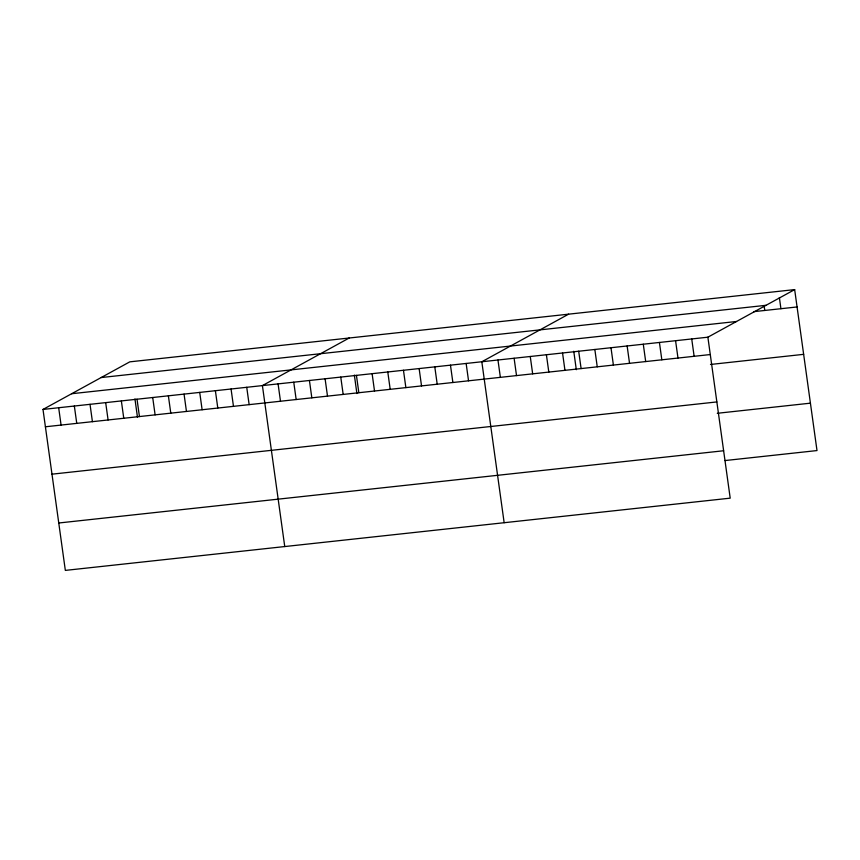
<?xml version="1.0" encoding="UTF-8"?>
<svg xmlns="http://www.w3.org/2000/svg" width="860" height="860" viewBox="0 0 860 860"><rect width="100%" height="100%" fill="white"/><g stroke="black" fill="none" stroke-linecap="round" stroke-linejoin="round"><path stroke-width="1.29" d="M794.662 289.605L707.877 337.195L730.204 498.155L65.338 570.395L43 409.435L129.795 361.845L794.662 289.605L817 450.565L725.087 460.551M349.203 338.002L262.407 385.592L284.746 546.552M568.611 314.169L481.815 361.759L504.154 522.719M101.147 377.551L766.024 305.311M753.596 311.675L797.07 306.956M71.638 393.729L736.515 321.489M43 409.435L707.877 337.195M45.408 426.775L710.274 354.546M710.489 364.468L803.649 354.341M51.987 474.172L716.853 401.932M717.272 413.294L810.421 403.168M58.759 522.998L723.625 450.758M779.375 297.56L780.923 308.708M764.088 305.504L764.776 310.46M691.73 338.958L694.128 356.298M675.573 340.71L677.981 358.05M659.426 342.463L661.834 359.802M643.28 344.215L645.688 361.555M627.133 345.967L629.541 363.307M610.987 347.719L613.395 365.07M594.841 349.483L597.249 366.822M578.694 351.235L581.102 368.575M573.76 351.256L576.308 369.692M562.547 352.987L564.955 370.327M546.401 354.739L548.809 372.079M530.255 356.491L532.663 373.842M514.108 358.254L516.516 375.594M497.962 360.007L500.369 377.346M466.142 363.457L468.55 380.808M450.468 365.167L452.876 382.506M434.794 366.865L437.202 384.205M419.132 368.575L421.529 385.914M403.458 370.273L405.866 387.613M387.785 371.971L390.193 389.322M372.111 373.681L374.519 391.02M356.438 375.379L358.846 392.719M354.352 375.1L356.9 393.525M340.764 377.078L343.172 394.428M325.091 378.787L327.499 396.127M309.428 380.486L311.825 397.825M293.754 382.195L296.162 399.535M278.081 383.893L280.489 401.233M246.734 387.301L249.142 404.641M231.06 389L233.469 406.339M215.387 390.709L217.795 408.048M199.724 392.407L202.121 409.747M184.051 394.106L186.459 411.456M168.377 395.815L170.785 413.155M152.704 397.513L155.112 414.853M137.03 399.223L139.438 416.562M134.945 398.933L137.493 417.369M121.357 400.921L123.765 418.261M105.683 402.62L108.091 419.97M90.02 404.329L92.418 421.669M74.347 406.027L76.755 423.367M58.673 407.726L61.081 425.077"/></g></svg>
